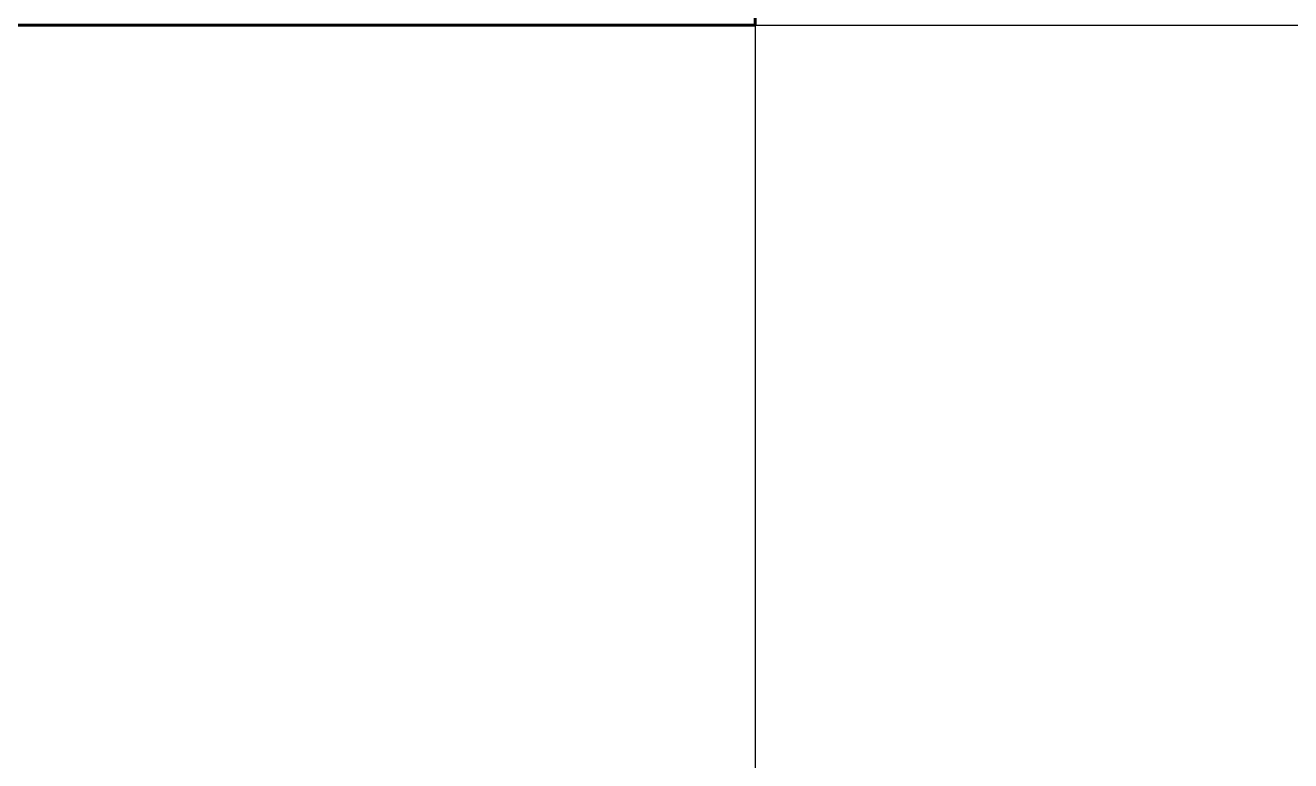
# Model space of a CAD drawing. Header units: inches. Extents: x -4169 to -1846, y 9706 to 12377.
# Drawn here: x -3849.41468 to -3849.40871, y 10515.96093 to 10515.9644 of the extents above; entities that cross this region are included whole.
import ezdxf

# ---------------------------------------------------------------- set-up
doc = ezdxf.new("R2010")
doc.units = ezdxf.units.IN
doc.header["$MEASUREMENT"] = 0
for name, color, linetype, lineweight in [('0-1', 7, 'Continuous', 5), ('0-2', 50, 'Continuous', 18), ('A-DOOR-2', 90, 'Continuous', 30), ('A-WALL-4', 10, 'Continuous', 60), ('A-WALL-5', 50, 'Continuous', 18)]:
    doc.layers.add(name, color=color, linetype=linetype, lineweight=lineweight)

# ---------------------------------------------------------------- blocks, each defined once
blk = doc.blocks.new('SWING - SINGLE - FLUSH - 36_ x 80_ - OFFSET PIVOT DOOR AT WASHER_DRYER-2675247-ENLARGED RCP - 3RD FLOOR PLAN')
at = {"layer": 'A-DOOR-2'}
for q in [(18, 38.3860971), (16, 2.375)]:
    blk.add_line((18, 2.375), q, dxfattribs=at)
blk = doc.blocks.new('CTR - 1st Phase - Unit Layouts_rvt-1-ENLARGED RCP - 3RD FLOOR PLAN')
at = {"layer": 'A-WALL-4'}
for p, q in [((-3849.4112367, 10520.7143961), (-3849.4112367, 10515.9643961)), ((-3849.4112367, 10515.9643961), (-3852.4737367, 10515.9643961))]:
    blk.add_line(p, q, dxfattribs=at)
at = {"layer": 'A-WALL-5'}
blk.add_line((-3849.4112367, 10515.9643961), (-3813.4112367, 10515.9643961), dxfattribs=at)
at = {"layer": '0-2', "rotation": 180}
blk.add_blockref('SWING - SINGLE - FLUSH - 36_ x 80_ - OFFSET PIVOT DOOR AT WASHER_DRYER-2675247-ENLARGED RCP - 3RD FLOOR PLAN', (-3831.4112367, 10518.3393961), dxfattribs=at)

msp = doc.modelspace()

# ---------------------------------------------------------------- block references
at = {"layer": '0-1'}
msp.add_blockref('CTR - 1st Phase - Unit Layouts_rvt-1-ENLARGED RCP - 3RD FLOOR PLAN', (0, 0), dxfattribs=at)

doc.saveas('drawing.dxf')
